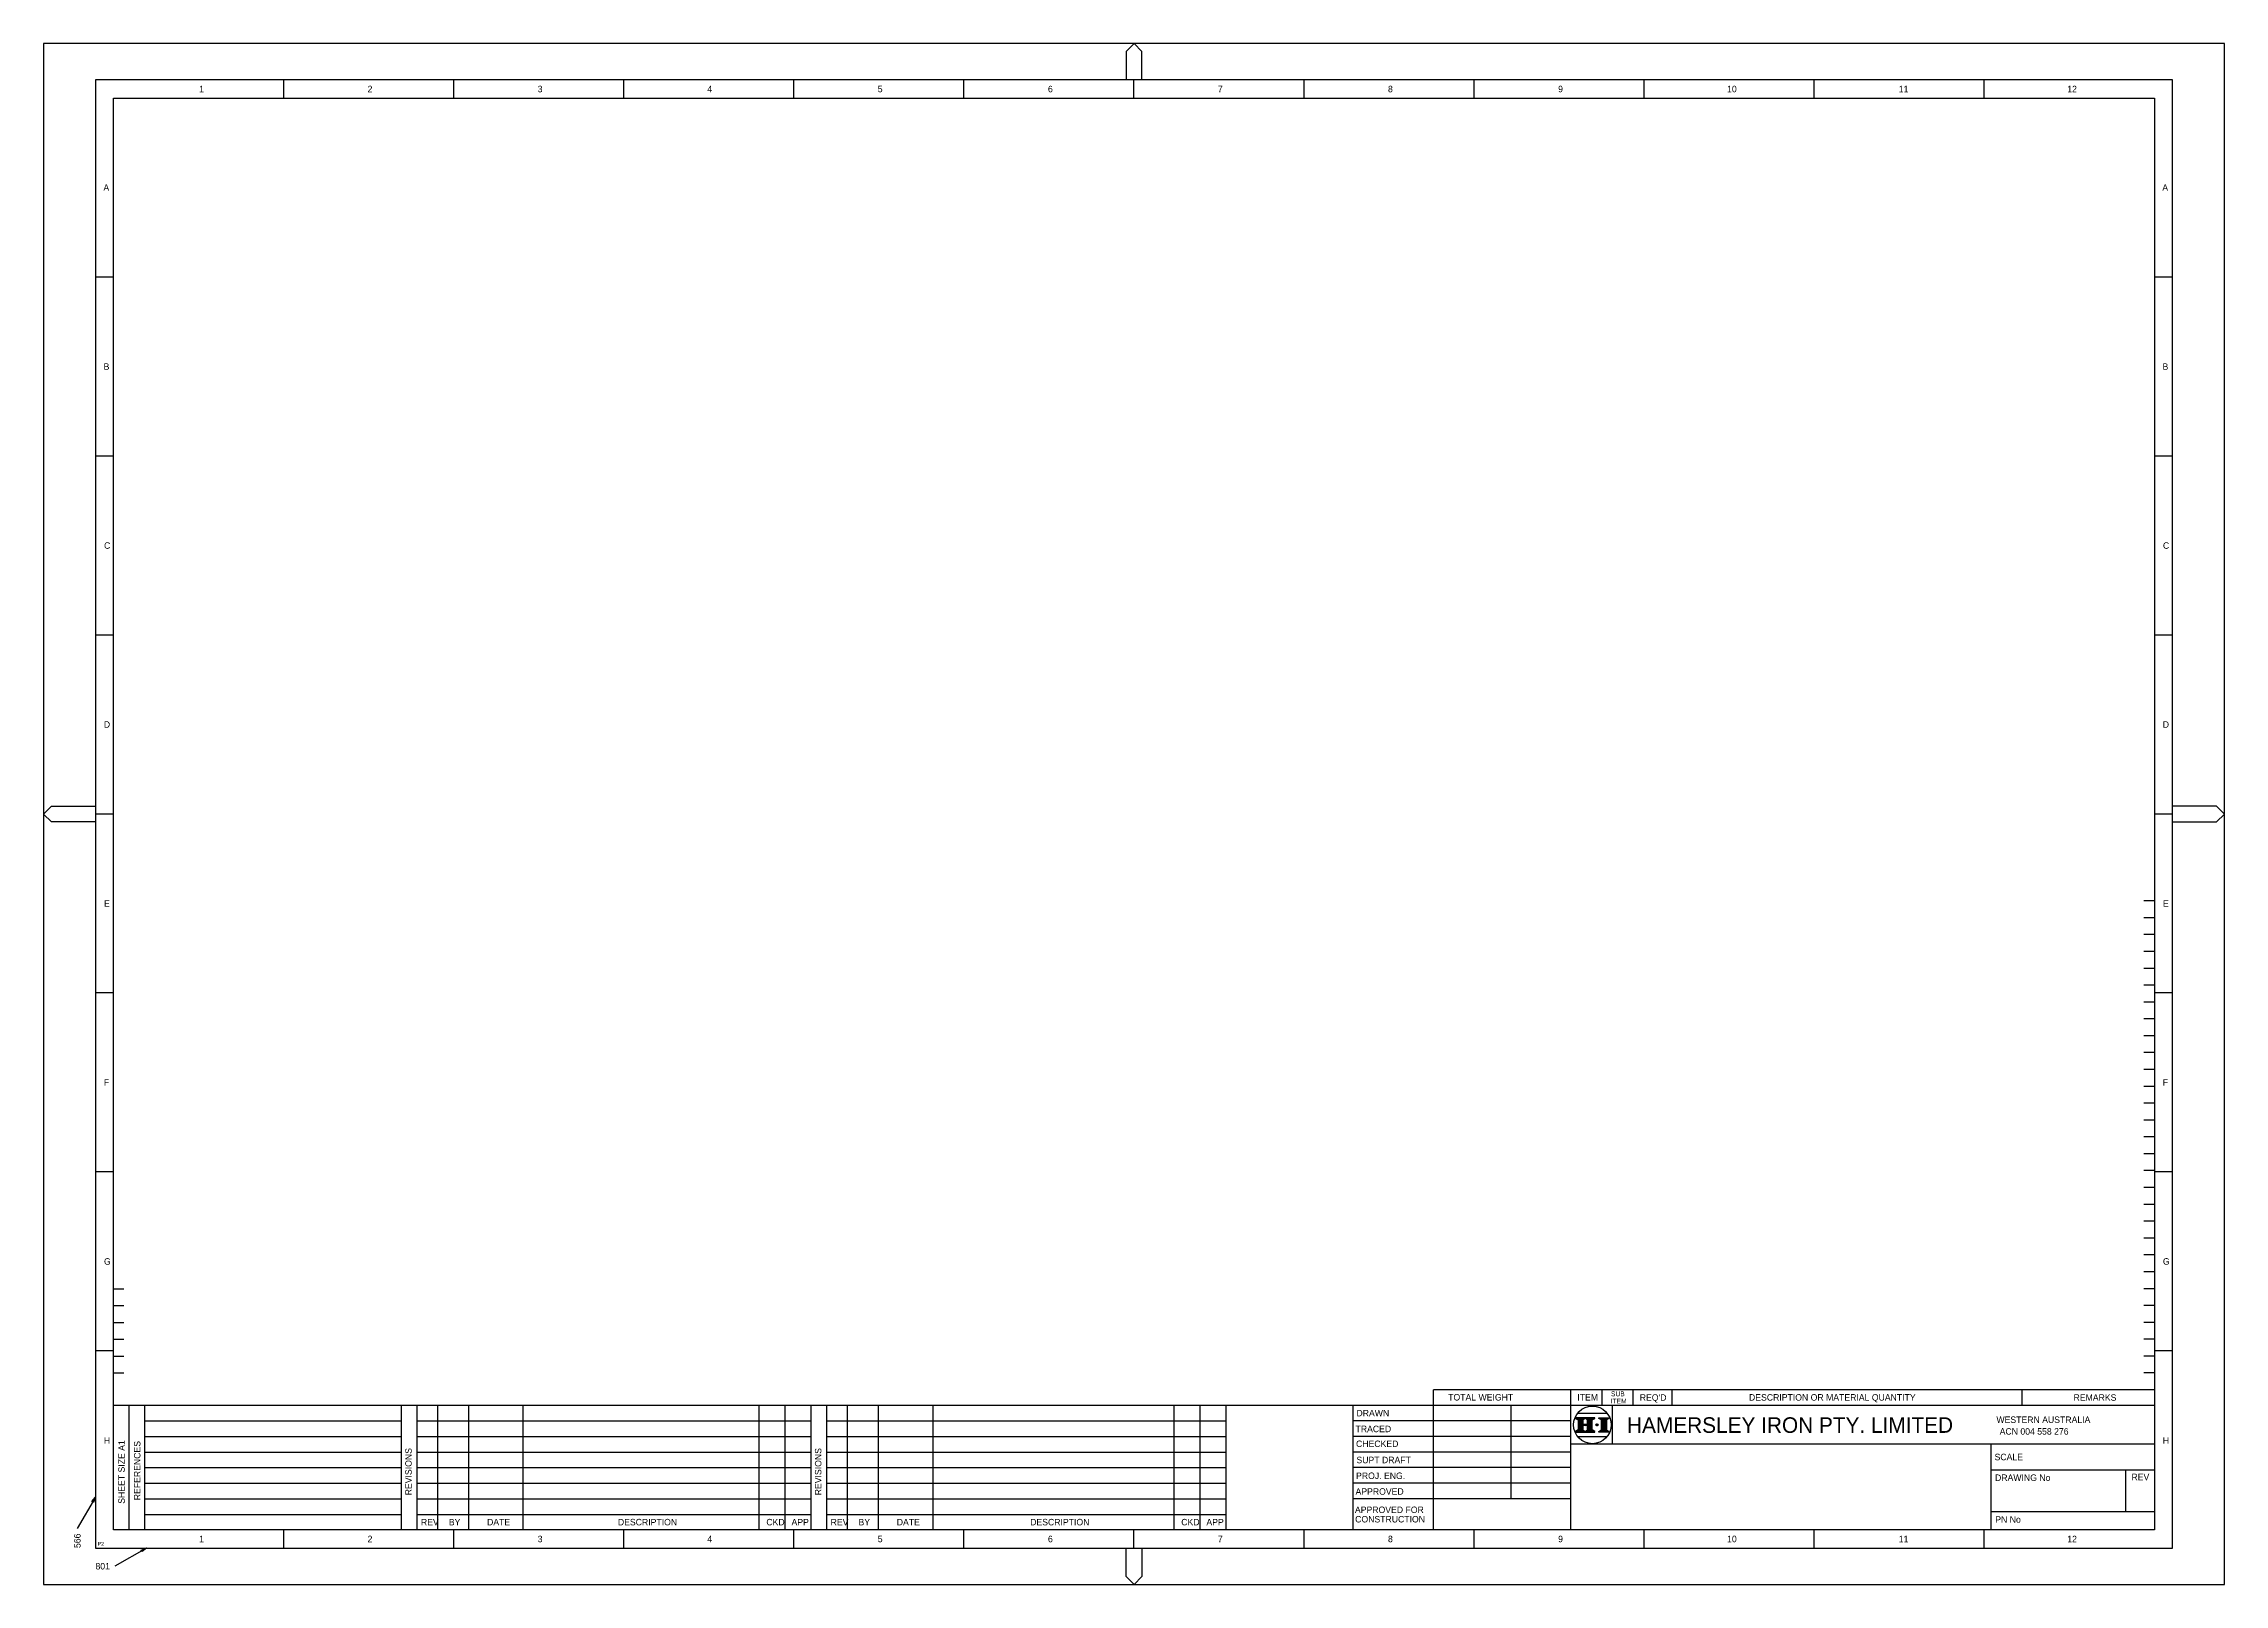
# Model space of a CAD drawing. Extents: x -20 to 821, y -14 to 580.
import ezdxf

# ---------------------------------------------------------------- set-up
doc = ezdxf.new("R2010")
doc.units = 0
doc.layers.add('G_Border', color=7, linetype='Continuous')

msp = doc.modelspace()

# ---------------------------------------------------------------- linework, layer by layer
at = {"layer": 'G_Border'}
for p, q in [((400.501, 580), (397.501, 577)), ((397.501, 577), (397.501, 566)), ((403.501, 577), (400.501, 580)), ((403.501, 566), (403.501, 577)), ((72.582, 559), (72.582, 566)), ((138.165, 559), (138.165, 566)), ((203.749, 559), (203.749, 566)), ((269.332, 559), (269.332, 566)), ((334.916, 559), (334.916, 566)), ((400.499, 559), (400.499, 566)), ((466.082, 559), (466.082, 566)), ((531.666, 559), (531.666, 566)), ((597.249, 559), (597.249, 566)), ((662.833, 559), (662.833, 566)), ((728.416, 559), (728.416, 566)), ((6.999, 490), (-0.001, 490)), ((801, 490), (794, 490)), ((6.999, 421), (-0.001, 421)), ((801, 421), (794, 421)), ((6.999, 352), (-0.001, 352)), ((801, 352), (794, 352)), ((-20, 283), (-17, 286)), ((-17, 286), (-0.002, 286)), ((818, 286), (801.002, 286)), ((821, 283), (818, 286)), ((-17, 280), (-20, 283)), ((-0.002, 280), (-17, 280)), ((6.999, 283), (-0.001, 283)), ((801, 283), (794, 283)), ((801.002, 280), (818, 280)), ((818, 280), (821, 283)), ((794, 249.5), (790, 249.5)), ((794, 243), (790, 243)), ((794, 236.5), (790, 236.5)), ((794, 230), (790, 230)), ((794, 223.5), (790, 223.5)), ((6.999, 214), (-0.001, 214)), ((794, 217), (790, 217)), ((794, 210.5), (790, 210.5)), ((801, 214), (794, 214)), ((794, 204), (790, 204)), ((794, 197.5), (790, 197.5)), ((794, 191), (790, 191)), ((794, 184.5), (790, 184.5)), ((794, 178), (790, 178)), ((794, 171.5), (790, 171.5)), ((794, 165), (790, 165)), ((794, 158.5), (790, 158.5)), ((794, 152), (790, 152)), ((6.999, 145), (-0.001, 145)), ((794, 145.5), (790, 145.5)), ((801, 145), (794, 145)), ((794, 139), (790, 139)), ((794, 132.5), (790, 132.5)), ((794, 126), (790, 126)), ((794, 119.5), (790, 119.5)), ((794, 113), (790, 113)), ((794, 106.5), (790, 106.5)), ((6.998, 100), (10.998, 100)), ((6.998, 93.5), (10.998, 93.5)), ((794, 100), (790, 100)), ((794, 93.5), (790, 93.5)), ((6.998, 87), (10.998, 87)), ((794, 87), (790, 87)), ((6.999, 76), (-0.001, 76)), ((6.998, 80.5), (10.998, 80.5)), ((794, 80.5), (790, 80.5)), ((801, 76), (794, 76)), ((6.998, 74), (10.998, 74)), ((6.998, 67.5), (10.998, 67.5)), ((794, 74), (790, 74)), ((794, 67.5), (790, 67.5)), ((516, 7), (516, 61)), ((794, 61), (516, 61)), ((569, 55), (569, 61)), ((581, 55), (581, 61)), ((593, 55), (593, 61)), ((608, 55), (608, 61)), ((743, 55), (743, 61)), ((794, 55), (6.999, 55)), ((12.999, 7), (12.999, 55)), ((18.999, 7), (18.999, 55)), ((118, 7), (118, 55)), ((124, 7), (124, 55)), ((132, 7), (132, 55)), ((144, 7), (144, 55)), ((165, 7), (165, 55)), ((256, 7), (256, 55)), ((266, 7), (266, 55)), ((276, 7), (276, 55)), ((282, 7), (282, 55)), ((290, 7), (290, 55)), ((302, 7), (302, 55)), ((323, 7), (323, 55)), ((416, 7), (416, 55)), ((426, 7), (426, 55)), ((436, 7), (436, 55)), ((485, 7), (485, 55)), ((546, 19), (546, 55)), ((569, 7), (569, 55)), ((571.567, 51.988), (582.954, 51.988)), ((585, 40), (585, 55)), ((18.999, 49), (118, 49)), ((18.999, 43), (118, 43)), ((124, 49), (276, 49)), ((124, 43), (276, 43)), ((282, 49), (436, 49)), ((282, 43), (436, 43)), ((569, 49), (485, 49)), ((569, 43), (485, 43)), ((570.72, 50.006), (570.925, 50.211)), ((570.72, 44.915), (570.895, 45.09)), ((570.812, 44.724), (571.515, 45.427)), ((570.869, 49.873), (571.208, 50.211)), ((571.051, 49.771), (571.49, 50.211)), ((571.095, 44.724), (573.559, 47.188)), ((571.232, 49.67), (571.773, 50.211)), ((571.377, 44.724), (573.559, 46.906)), ((571.413, 49.568), (572.056, 50.211)), ((571.567, 43), (582.954, 43)), ((571.595, 49.467), (572.339, 50.211)), ((571.66, 44.724), (573.559, 46.623)), ((571.739, 47.631), (574.319, 50.211)), ((571.739, 47.914), (574.036, 50.211)), ((571.739, 48.197), (573.753, 50.211)), ((571.739, 48.48), (573.47, 50.211)), ((571.739, 48.763), (573.187, 50.211)), ((571.739, 49.045), (572.905, 50.211)), ((571.739, 49.328), (572.622, 50.211)), ((571.739, 49.386), (571.739, 45.549)), ((571.739, 47.348), (573.559, 49.168)), ((571.739, 47.065), (573.559, 48.885)), ((571.739, 46.783), (573.559, 48.603)), ((571.739, 46.5), (573.559, 48.32)), ((571.739, 46.217), (573.559, 48.037)), ((571.739, 45.934), (573.559, 47.754)), ((571.739, 45.651), (573.83, 47.742)), ((571.943, 44.724), (573.559, 46.34)), ((572.226, 44.724), (573.559, 46.057)), ((572.509, 44.724), (573.559, 45.774)), ((572.792, 44.724), (573.595, 45.528)), ((573.074, 44.724), (573.773, 45.423)), ((573.357, 44.724), (573.951, 45.318)), ((573.559, 49.386), (573.559, 47.742)), ((573.559, 47.742), (575.378, 47.742)), ((575.378, 47.192), (573.559, 47.192)), ((573.559, 47.192), (573.559, 45.549)), ((573.563, 47.192), (574.113, 47.742)), ((573.64, 44.724), (574.129, 45.213)), ((573.845, 47.192), (574.395, 47.742)), ((573.923, 44.724), (574.307, 45.108)), ((574.128, 47.192), (574.678, 47.742)), ((574.148, 49.757), (574.602, 50.211)), ((574.206, 44.724), (574.485, 45.003)), ((574.411, 47.192), (574.961, 47.742)), ((574.489, 44.724), (575.204, 45.44)), ((574.548, 49.875), (574.885, 50.211)), ((574.694, 47.192), (575.244, 47.742)), ((574.726, 49.77), (575.167, 50.211)), ((574.772, 44.724), (577.198, 47.15)), ((574.904, 49.665), (575.45, 50.211)), ((574.977, 47.192), (577.996, 50.211)), ((575.054, 44.724), (577.198, 46.868)), ((575.082, 49.56), (575.733, 50.211)), ((575.26, 49.455), (576.016, 50.211)), ((575.26, 47.192), (577.198, 49.13)), ((575.337, 44.724), (577.198, 46.585)), ((575.378, 47.876), (577.713, 50.211)), ((575.378, 48.159), (577.43, 50.211)), ((575.378, 48.442), (577.147, 50.211)), ((575.378, 48.725), (576.864, 50.211)), ((575.378, 49.007), (576.582, 50.211)), ((575.378, 49.29), (576.299, 50.211)), ((575.378, 47.742), (575.378, 49.386)), ((575.378, 47.028), (577.198, 48.848)), ((575.378, 46.745), (577.198, 48.565)), ((575.378, 46.462), (577.198, 48.282)), ((575.378, 46.179), (577.198, 47.999)), ((575.378, 45.896), (577.198, 47.716)), ((575.378, 45.613), (577.198, 47.433)), ((575.378, 45.549), (575.378, 47.192)), ((575.62, 44.724), (577.198, 46.302)), ((575.903, 44.724), (577.198, 46.019)), ((576.186, 44.724), (577.198, 45.736)), ((576.469, 44.724), (577.26, 45.515)), ((576.751, 44.724), (577.444, 45.416)), ((577.034, 44.724), (577.627, 45.317)), ((577.198, 49.386), (578.216, 49.936)), ((577.198, 45.549), (577.198, 49.386)), ((578.216, 44.999), (577.198, 45.549)), ((577.317, 44.724), (577.811, 45.218)), ((577.6, 44.724), (577.995, 45.119)), ((577.754, 49.686), (578.216, 50.148)), ((577.883, 44.724), (578.178, 45.019)), ((578.166, 44.724), (578.216, 44.774)), ((578.602, 47.46), (579.058, 47.915)), ((578.695, 47.27), (579.276, 47.85)), ((578.863, 47.154), (579.418, 47.71)), ((579.121, 47.13), (579.47, 47.479)), ((579.816, 49.936), (579.816, 50.211)), ((579.816, 50.211), (583.673, 50.211)), ((579.816, 49.961), (580.066, 50.211)), ((580.835, 49.386), (579.816, 49.936)), ((579.816, 44.999), (580.835, 45.549)), ((579.816, 44.87), (580.096, 45.15)), ((579.816, 44.724), (579.816, 44.999)), ((583.673, 44.724), (579.816, 44.724)), ((579.953, 44.724), (580.711, 45.482)), ((579.983, 49.846), (580.349, 50.211)), ((580.167, 49.747), (580.632, 50.211)), ((580.236, 44.724), (582.655, 47.143)), ((580.351, 49.647), (580.914, 50.211)), ((580.519, 44.724), (582.655, 46.86)), ((580.534, 49.548), (581.197, 50.211)), ((580.718, 49.449), (581.48, 50.211)), ((580.801, 44.724), (582.655, 46.578)), ((580.835, 47.586), (583.46, 50.211)), ((580.835, 47.869), (583.177, 50.211)), ((580.835, 48.152), (582.894, 50.211)), ((580.835, 48.435), (582.611, 50.211)), ((580.835, 48.717), (582.329, 50.211)), ((580.835, 49), (582.046, 50.211)), ((580.835, 49.283), (581.763, 50.211)), ((580.835, 45.549), (580.835, 49.386)), ((580.835, 47.303), (582.655, 49.123)), ((580.835, 47.02), (582.655, 48.84)), ((580.835, 46.737), (582.655, 48.557)), ((580.835, 46.455), (582.655, 48.275)), ((580.835, 46.172), (582.655, 47.992)), ((580.835, 45.889), (582.655, 47.709)), ((580.835, 45.606), (582.655, 47.426)), ((581.084, 44.724), (582.655, 46.295)), ((581.367, 44.724), (582.655, 46.012)), ((581.65, 44.724), (582.655, 45.729)), ((581.933, 44.724), (582.722, 45.513)), ((582.216, 44.724), (582.905, 45.414)), ((582.498, 44.724), (583.089, 45.315)), ((583.673, 49.936), (582.655, 49.386)), ((582.655, 49.386), (582.655, 45.549)), ((582.655, 45.549), (583.673, 44.999)), ((582.781, 44.724), (583.273, 45.215)), ((583.064, 44.724), (583.456, 45.116)), ((583.227, 49.695), (583.673, 50.141)), ((583.347, 44.724), (583.64, 45.017)), ((583.63, 44.724), (583.673, 44.767)), ((583.673, 50.211), (583.673, 49.936)), ((583.673, 44.999), (583.673, 44.724)), ((18.999, 37), (118, 37)), ((124, 37), (276, 37)), ((282, 37), (436, 37)), ((569, 37), (485, 37)), ((794, 40), (569, 40)), ((731, 7), (731, 40)), ((18.999, 31), (118, 31)), ((124, 31), (276, 31)), ((282, 31), (436, 31)), ((569, 31), (485, 31)), ((794, 30), (731, 30)), ((783, 14), (783, 30)), ((0, 19.624), (-7, 7.5)), ((18.999, 25), (118, 25)), ((18.999, 19), (118, 19)), ((124, 25), (276, 25)), ((124, 19), (276, 19)), ((282, 25), (436, 25)), ((282, 19), (436, 19)), ((569, 25), (485, 25)), ((569, 19), (485, 19)), ((18.999, 13), (118, 13)), ((124, 13), (276, 13)), ((282, 13), (436, 13)), ((794, 14), (731, 14)), ((19.624, 0), (7.5, -7)), ((72.582, 0), (72.582, 7)), ((138.165, 0), (138.165, 7)), ((203.749, 0), (203.749, 7)), ((269.332, 0), (269.332, 7)), ((334.916, 0), (334.916, 7)), ((397.501, -11), (397.501, 0)), ((400.499, 0), (400.499, 7)), ((403.501, 0), (403.501, -11)), ((466.082, 0), (466.082, 7)), ((531.666, 0), (531.666, 7)), ((597.249, 0), (597.249, 7)), ((662.833, 0), (662.833, 7)), ((728.416, 0), (728.416, 7)), ((400.501, -14), (397.501, -11)), ((403.501, -11), (400.501, -14))]:
    msp.add_line(p, q, dxfattribs=at)
for points in [[(-20, -14), (821, -14), (821, 580), (-20, 580)], [(0, 0), (801, 0), (801, 566), (0, 566)], [(794, 7), (6.999, 7), (6.999, 559), (794, 559)], [(-1.381, 17.947), (0, 19.624), (-0.762, 17.59)], [(17.59, -0.762), (19.624, 0), (17.947, -1.381)]]:
    msp.add_lwpolyline(points, close=True, dxfattribs=at)
for points in [[(578.216, 49.936), (578.216, 50.211), (570.72, 50.211), (570.72, 49.94), (570.749, 49.94)], [(571.739, 45.549), (570.72, 44.995)], [(570.72, 44.995), (570.72, 44.995), (570.72, 44.724), (578.216, 44.724), (578.216, 44.999)], [(570.749, 49.94), (571.739, 49.386)], [(574.438, 49.94), (573.559, 49.386)], [(573.559, 45.549), (574.498, 44.995)], [(575.378, 49.386), (574.438, 49.94)], [(574.498, 44.995), (575.378, 45.549)]]:
    msp.add_lwpolyline(points, dxfattribs=at)
msp.add_circle((577.26, 47.494), 7.254, dxfattribs=at)
msp.add_ellipse((579.035, 47.519), major_axis=(0.437, 0), ratio=0.9070295, dxfattribs=at)

# ---------------------------------------------------------------- texts
for s, height, p in [('1', 2.5, (39.968, 561.25)), ('2', 2.5, (104.95, 561.25)), ('3', 2.5, (170.533, 561.25)), ('4', 2.5, (235.941, 561.25)), ('5', 2.5, (301.689, 561.25)), ('6', 2.5, (367.316, 561.25)), ('7', 2.5, (432.836, 561.25)), ('8', 2.5, (498.452, 561.25)), ('9', 2.5, (564.063, 561.25)), ('10', 2.5, (629.224, 561.25)), ('11', 2.5, (695.427, 561.25)), ('12', 2.5, (760.41, 561.25)), ('A', 2.5, (3.056, 523.25)), ('A', 2.5, (797.057, 523.25)), ('B', 2.5, (3.144, 454.25)), ('B', 2.5, (797.145, 454.25)), ('C', 2.5, (3.312, 385.25)), ('C', 2.5, (797.313, 385.25)), ('D', 2.5, (3.233, 316.25)), ('D', 2.5, (797.234, 316.25)), ('E', 2.5, (3.312, 247.25)), ('E', 2.5, (797.313, 247.25)), ('F', 2.5, (3.214, 178.25)), ('F', 2.5, (797.215, 178.25)), ('G', 2.5, (3.292, 109.25)), ('G', 2.5, (797.293, 109.25)), ('TOTAL WEIGHT', 2.5, (521.663, 56.885)), ('ITEM', 2.5, (571.479, 56.886)), ('SUB', 1.875, (584.438, 58.518)), ("REQ'D", 2.5, (595.54, 56.777)), ('DESCRIPTION OR MATERIAL QUANTITY', 2.5, (637.671, 56.839)), ('REMARKS', 2.5, (762.834, 56.777)), ('DRAWN', 2.5, (486.293, 50.768)), ('ITEM', 1.875, (584.308, 55.734)), ('HAMERSLEY IRON PTY. LIMITED', 6, (590.644, 44.421)), ('WESTERN AUSTRALIA', 2.49974, (733.095, 48.226)), ('H', 2.5, (3.233, 40.25)), ('TRACED', 2.5, (485.923, 44.675)), ('ACN 004 558 276', 2.499, (734.345, 43.726)), ('H', 2.5, (797.234, 40.25)), ('CHECKED', 2.5, (486.124, 38.945)), ('SUPT DRAFT', 2.5, (486.292, 32.71)), ('SCALE', 2.5, (732.367, 33.85)), ('PROJ. ENG.', 2.5, (486.135, 26.624)), ('DRAWING No', 2.5, (732.555, 25.874)), ('REV', 2.5, (785.171, 26.147)), ('APPROVED', 2.5, (485.924, 20.558)), ('REV', 2.5, (125.51, 8.75)), ('BY', 2.5, (136.258, 8.75)), ('DATE', 2.5, (151.016, 8.75)), ('DESCRIPTION', 2.5, (201.463, 8.75)), ('CKD', 2.5, (258.716, 8.75)), ('APP', 2.5, (268.421, 8.75)), ('REV', 2.5, (283.51, 8.75)), ('BY', 2.5, (294.258, 8.75)), ('DATE', 2.5, (309.016, 8.75)), ('DESCRIPTION', 2.5, (360.463, 8.75)), ('CKD', 2.5, (418.716, 8.75)), ('APP', 2.5, (428.421, 8.75)), ('APPROVED FOR', 2.5, (485.698, 13.502)), ('CONSTRUCTION', 2.5, (485.787, 9.873)), ('PN No', 2.5, (732.648, 9.744)), ('P2', 1.5, (0.807, 0.885)), ('1', 2.5, (39.968, 2.25)), ('2', 2.5, (104.95, 2.25)), ('3', 2.5, (170.533, 2.25)), ('4', 2.5, (235.941, 2.25)), ('5', 2.5, (301.689, 2.25)), ('6', 2.5, (367.316, 2.25)), ('7', 2.5, (432.836, 2.25)), ('8', 2.5, (498.452, 2.25)), ('9', 2.5, (564.063, 2.25)), ('10', 2.5, (629.224, 2.25)), ('11', 2.5, (695.427, 2.25)), ('12', 2.5, (760.41, 2.25)), ('801', 2.5, (0, -8.25))]:
    msp.add_text(s, height=height, dxfattribs=at).set_placement(p)
for s, p in [('SHEET SIZE A1', (11.302, 17.06)), ('REFERENCES', (17.344, 18.432)), ('REVISIONS', (121.943, 20.34)), ('REVISIONS', (279.943, 20.34)), ('566', (-5.75, 0))]:
    msp.add_text(s, height=2.5, rotation=89.999997, dxfattribs=at).set_placement(p)

doc.saveas('drawing.dxf')
